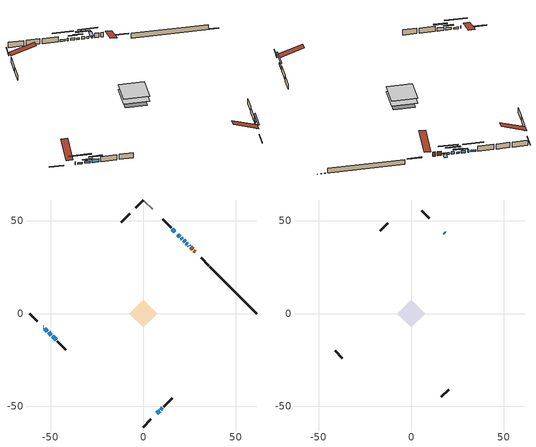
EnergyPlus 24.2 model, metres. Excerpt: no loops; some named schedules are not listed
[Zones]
conditioned space
 floor outside (Floor1 construction): -3.87,0 0,3.87 3.87,0 0,-3.87 z1.1
 floor adiabatic (AdiabaticFloorConstruction): -7.51,0 0,7.51 7.51,0 0,-7.51 z1.1
 floor foundation (Slab1 construction): -6.44,0 0,6.44 6.44,0 0,-6.44 z-1.16
 wall outside (RimJoist1 construction): 0,-61.2 4.16,-57.04 / -61.2,0 -57.04,-4.16 / 0,61.2 -4.16,57.04 / 35.33,25.87 31.17,30.03 z1.1:1.4
 wall outside (AdiabaticWallConstruction 1): 27.93,33.28 27.33,33.87 / 26.67,34.53 25.58,35.62 z1.1:3.13
 wall outside (AdiabaticWallConstruction): -53.8,-7.4 -53.72,-7.48 z1.1:2.32; 24.93,36.28 24.49,36.71 z1.1:1.71; 23.84,37.36 23.26,37.94 / 7.4,-53.8 8.77,-52.44 / 17.03,44.18 15.68,45.52 z1.1:1.96; -53.07,-8.14 -51.74,-9.47 z1.1:1.91; 22.61,38.6 21.74,39.46 / 9.42,-51.78 10.29,-50.92 / -51.08,-10.12 -49.5,-11.7 z1.1:2.17; 21.09,40.12 20.42,40.78 z1.1:1.79; 19.77,41.44 18.62,42.59 z1.1:2.19; -48.84,-12.36 -47.01,-14.19 z1.1:2.68
 wall outside (Wall1 construction): 10.94,-50.26 15.53,-45.68 / -46.35,-14.85 -41.77,-19.43 / -7.4,53.8 -11.99,49.22 / 15.02,46.18 10.44,50.76 z1.1:3.54
 wall foundation (FoundationWall1 construction): 35.99,25.22,-1.16 35.99,25.22,1.1 58.24,2.96,1.1 58.24,2.96,-1.06 61.2,0,-1.06 61.2,0,-1.16
 wall adiabatic (Wall3 construction): 5.12,56.09 0.66,60.55 z1.1:3.54
 window (WindowConstruction 6): -53.8,-7.4 -53.72,-7.48 z1.1:2.32
 window (WindowConstruction 8): 24.93,36.28 24.49,36.71 z1.1:1.71
 window (WindowConstruction 9): 23.84,37.37 23.26,37.94 z1.1:1.96
 window (WindowConstruction 10): 7.4,-53.8 8.77,-52.44 z1.1:1.96
 window (WindowConstruction 11): -53.07,-8.14 -51.74,-9.47 z1.1:1.91
 window (WindowConstruction): 22.6,38.6 21.74,39.46 z1.1:2.17
 window (WindowConstruction 1): 21.09,40.12 20.42,40.78 z1.1:1.79
 window (WindowConstruction 2): 19.76,41.44 18.62,42.59 z1.1:2.19
 window (WindowConstruction 3): 9.42,-51.78 10.29,-50.92 z1.1:2.17
 window (WindowConstruction 4): -51.08,-10.12 -49.5,-11.7 z1.1:2.17
 window (WindowConstruction 5): -48.84,-12.36 -47.01,-14.19 z1.1:2.68
 window (WindowConstruction 7): 17.03,44.18 15.68,45.52 z1.1:1.96
 door (Door): 27.93,33.28 27.33,33.87 z1.1:3.13
 door (Door 1): 26.67,34.53 25.58,35.62 z1.1:3.13
 ceiling adiabatic (AdiabaticFloorConstruction): 0,-7.51 7.51,0 0,7.51 -7.51,0 z1.1
attic - vented
 floor to conditioned space (Floor2 construction Reversed): -7.51,0 0,7.51 7.51,0 0,-7.51 z3.54
 wall outside (AdiabaticWallConstruction): 17.96,43.24 17.68,43.52 z1.1:2.32
 wall outside (Wall2 construction): 16.18,-45.02 20.19,-41.01 / -41.11,-20.09 -37.1,-24.1 / -12.64,48.56 -16.65,44.55 / 9.78,51.42 5.77,55.43 z1.1:3.54
 window (WindowConstruction 12): 17.96,43.24 17.68,43.52 z1.1:2.32
 roof outside (Roof1 construction): 6.75,-54.46,3.54 -0.57,-47.14,6.99 -2.5,-49.07,6.99 4.82,-56.39,3.54; -54.46,-6.75,3.54 -47.14,0.57,6.99 -49.07,2.5,6.99 -56.39,-4.82,3.54; -6.75,54.46,3.54 0.57,47.14,6.99 2.5,49.07,6.99 -4.82,56.39,3.54; 28.58,32.62,3.54 21.27,25.3,6.99 23.19,23.37,6.99 30.51,30.69,3.54
shading: 24.28,36.92 25.14,36.07 27.29,38.22 26.44,39.08 z2.01; 20.67,40.53 26.43,34.78 26.75,35.1 21,40.86 z5.62; 10.92,-50.28 5.24,-55.96 5.57,-56.28 11.25,-50.6 z5.01; -49.15,-12.06 -55.65,-5.55 -55.98,-5.87 -49.47,-12.38 z5.57; 20.02,41.19 24.33,36.87 24.66,37.2 20.34,41.51 z4.61; 19.35,41.86 22.16,39.04 22.49,39.37 19.67,42.18 z3.31; 17.97,43.23 20.41,40.79 20.73,41.12 18.3,43.56 z3.1; 10.72,-50.49 8.99,-52.21 9.32,-52.54 11.04,-50.81 z2.78; -48.85,-12.35 -51.72,-9.48 -52.05,-9.8 -49.18,-12.67 z3.08; -45.93,-15.27 -49.92,-11.29 -50.24,-11.61 -46.26,-15.59 z4.2; 13.31,47.89 19.4,41.81 19.72,42.13 13.64,48.22 z5.31
[Building]
Building 1: Terrain=Suburbs
[Site:Location]
Montreal Intl AP_QC: Latitude {deg}=45.47; Longitude {deg}=-73.74; Time Zone {hr}=-5; Elevation {m}=36; Keep Site Location Information=Yes
[Site:GroundTemperature:Shallow]
2.07863, -0.316383, -0.508184, 0.628371, 5.19101, 9.73239, 13.6695, 16.1636, 16.3755, 14.347, 10.5102, 6.10817
[Site:WaterMainsTemperature]
Calculation Method=Schedule; Temperature Schedule=mains temperature schedule
[Material] Roughness=Rough; Thermal Absorptance=0.9
Name | Thickness {m} | Conductivity {W/m-K} | Density {kg/m3} | Specific Heat {J/kg-K} | Solar Absorptance | Visible Absorptance
asphalt or fiberglass shingles | 0.00635 | 0.162714 | 1121.4 | 1465.45 | 0.4 | 0.4
ceiling stud and cavity | 0.1397 | 0.0862361 | 65.682 | 1177.47 | 0.7 | 0.7
concrete 4.0 in. | 0.1016 | 1.803125 | 2242.8 | 837.4 | 0.7 | 0.7
concrete 8.0 in. | 0.2032 | 1.803125 | 2242.8 | 837.4 | 0.7 | 0.7
door material | 0.04445 | 0.053851 | 512.64 | 1214.23 | 0.7 | 0.7
door material 1 | 0.04445 | 0.188738 | 512.64 | 1214.23 | 0.7 | 0.7
exterior vertical ins | 0.00851588 | 0.029427 | 32.04 | 1214.23 | 0.7 | 0.7
floor covering | 0.0127 | 0.0433444 | 54.468 | 1339.84 | 0.6 | 0.6
floor rigid ins | 0.051816 | 0.029427 | 32.04 | 1214.23 | 0.7 | 0.7
floor rigid ins 1; wall rigid ins | 0.512978 | 0.029427 | 32.04 | 1214.23 | 0.7 | 0.7
floor stud and cavity | 0.1397 | 0.0910672 | 92.3553 | 1139.71 | 0.7 | 0.7
floor stud and cavity 1 | 0.1397 | 1.75129 | 37.0049 | 1207.88 | 0.7 | 0.7
furniture material conditioned space 1 | 0.1524 | 0.115458 | 640.8 | 1214.23 | 0.6 | 0.6
gypsum board | 0.0127 | 0.160291 | 801 | 837.4 | 0.6 | 0.6
gypsum board 1 | 0.0127 | 0.160291 | 801 | 837.4 | 0.7 | 0.7
osb sheathing 0.5 in. | 0.0127 | 0.115458 | 512.64 | 1214.23 | 0.7 | 0.7
osb sheathing 0.5 in. 1 | 0.0127 | 0.115458 | 512.64 | 1214.23 | 0.4 | 0.4
osb sheathing 0.75 in. | 0.01905 | 0.115458 | 512.64 | 1214.23 | 0.7 | 0.7
osb sheathing 2.0 in. | 0.0508 | 0.115458 | 512.64 | 1214.23 | 0.7 | 0.7
rim joist stud and cavity | 0.0508 | 0.353641 | 125.044 | 1163.47 | 0.6 | 0.6
wall stud and cavity | 0.1397 | 0.0824723 | 139.0536 | 1170.24 | 0.7 | 0.7
wall stud and cavity 1 | 0.0889 | 6.9971 | 50.32683 | 1063.81 | 0.6 | 0.6
wall stud and cavity 2 | 0.1397 | 0.0752346 | 139.0536 | 1170.24 | 0.7 | 0.7
wall stud and cavity 3 | 0.0889 | 0.380278 | 52.3479 | 1209.89 | 0.7 | 0.7
wall stud and cavity 4 | 0.0889 | 0.391764 | 83.0341 | 1211.67 | 0.7 | 0.7
wood siding | 0.0254 | 0.102417 | 544.68 | 1172.36 | 0.4 | 0.4
wood siding 1 | 0.00254 | 0.102417 | 544.68 | 1172.36 | 0.4 | 0.4
wood siding 2; wood siding 3; wood siding 4 | 0.0254 | 0.102417 | 544.68 | 1172.36 | 0.7 | 0.7
[WindowMaterial:SimpleGlazingSystem]
Name | U-Factor {W/m2-K} | Solar Heat Gain Coefficient
WindowMaterial | 2.94291 | 0.59
WindowMaterial 1 | 2.98492 | 0.52
WindowMaterial 10 | 2.94631 | 0.59
WindowMaterial 11 | 6.78351 | 0.73
WindowMaterial 2 | 2.92871 | 0.61
WindowMaterial 3 | 2.92076 | 0.62
WindowMaterial 4 | 2.89351 | 0.66
WindowMaterial 5 | 5.60532 | 0.55
WindowMaterial 6 | 2.96789 | 0.57
WindowMaterial 7 | 5.20275 | 0.65
WindowMaterial 8 | 2.97698 | 0.54
WindowMaterial 9 | 2.92474 | 0.66
[Construction]
AdiabaticFloorConstruction: floor stud and cavity 1, floor rigid ins 1, osb sheathing 0.75 in., floor covering
AdiabaticWallConstruction: wood siding 3, wall rigid ins, wall stud and cavity 3, gypsum board
AdiabaticWallConstruction 1: wood siding 4, wall rigid ins, wall stud and cavity 3, gypsum board
Door: door material
Door 1: door material 1
Floor1 construction: floor stud and cavity, floor rigid ins, osb sheathing 0.75 in., floor covering
Floor2 construction Reversed: gypsum board, ceiling stud and cavity
FoundationWall1 construction: concrete 8.0 in., gypsum board 1
furniture construction conditioned space 1: furniture material conditioned space 1
PartitionWallConstruction: gypsum board, wall stud and cavity 4, gypsum board
RimJoist1 construction: wood siding 2, osb sheathing 2.0 in., rim joist stud and cavity
Roof1 construction: asphalt or fiberglass shingles
Slab1 construction: concrete 4.0 in.
Wall1 construction: wood siding, osb sheathing 0.5 in., wall stud and cavity, gypsum board
Wall2 construction: wood siding 1, wall stud and cavity 1
Wall3 construction: osb sheathing 0.5 in. 1, wall stud and cavity 2, gypsum board
WindowConstruction; WindowConstruction 3: WindowMaterial
WindowConstruction 1: WindowMaterial 1
WindowConstruction 10: WindowMaterial 9
WindowConstruction 11: WindowMaterial 10
WindowConstruction 12: WindowMaterial 11
WindowConstruction 2: WindowMaterial 2
WindowConstruction 4: WindowMaterial 3
WindowConstruction 5: WindowMaterial 4
WindowConstruction 6: WindowMaterial 5
WindowConstruction 7: WindowMaterial 6
WindowConstruction 8: WindowMaterial 7
WindowConstruction 9: WindowMaterial 8
[Zone] Multiplier=1; Part of Total Floor Area=Yes
Name | Volume {m3}
attic - vented | 63.2083
conditioned space | 509
[Space]
Name | Zone | Volume {m3}
attic - vented 1 | attic - vented | 63.2083
conditioned space 1 | conditioned space | 509
[ZoneInfiltration:EffectiveLeakageArea]
infil attic - vented 1: Zone or Space=attic - vented 1; Schedule=Always On Discrete; Effective Air Leakage Area {cm2}=4515.2; Stack Coefficient=0.000409537; Wind Coefficient=1.36731e-05
[ZoneMixing]
whole house fan mix: Zone or Space=attic - vented; Schedule=Always On Continuous; Design Flow Rate Calculation Method=Flow/Zone; Design Flow Rate {m3/s}=0; Source Zone or Space=conditioned space
[SurfaceProperty:ExposedFoundationPerimeter]
Slab1: Exposed Perimeter Calculation Method=TotalExposedPerimeter; Total Exposed Perimeter {m}=35.662
[InternalMass] Zone or ZoneList=conditioned space; Space or SpaceList=conditioned space 1
Name | Construction | Surface Area {m2}
furniture mass conditioned space 1 | furniture construction conditioned space 1 | 90.312
partition wall mass | PartitionWallConstruction | 225.78
[Lights]
interior lighting: Zone or ZoneList or Space or SpaceList=conditioned space 1; Schedule=interior lighting schedule; Design Level Calculation Method=LightingLevel; Lighting Level {W}=343.2; Return Air Fraction=0; Fraction Radiant=0.6; Fraction Visible=0.2; Fraction Replaceable=1
[People]
occupants: Zone or ZoneList or Space or SpaceList=conditioned space 1; Number of People Schedule=occupants schedule; Number of People Calculation Method=People; Number of People=3; Fraction Radiant=0.314171; Sensible Heat Fraction=0.56303; Activity Level Schedule=occupants activity schedule; Carbon Dioxide Generation Rate {m3/s-W}=0; Enable ASHRAE 55 Comfort Warnings=No; Mean Radiant Temperature Calculation Type=EnclosureAveraged
[ElectricEquipment] Zone or ZoneList or Space or SpaceList=conditioned space 1; Design Level Calculation Method=EquipmentLevel
Name | Schedule | Design Level {W} | Fraction Latent | Fraction Radiant | Fraction Lost
clothes dryer | clothes dryer schedule | 140.772 | 0.015 | 0.081 | 0.85
clothes washer | clothes washer schedule | 32.1985 | 0.03 | 0.162 | 0.7
cooking range | cooking range schedule | 208.969 | 0.08 | 0.432 | 0.2
dishwasher | dishwasher schedule | 66.8632 | 0.3 | 0.18 | 0.4
fridge | fridge schedule | 72.9452 | 0 | 0.6 | 0
mech vent house fan | mech vent house fan schedule | 0.95 | 0 | 0 | 1
mech vent house fan cfis | mech vent house fan cfis schedule | 0 | 0 | 0 | 0
mech vent range fan 0 | mech vent range fan 0 schedule | 57 | 0 | 0 | 1
misc plug loads | misc plug loads schedule | 494.7 | 0.045 | 0.513 | 0.1
whole house fan | Always On Discrete | 0 | 0 | 0 | 1
[OtherEquipment] Zone or ZoneList or Space or SpaceList=conditioned space 1; Design Level Calculation Method=EquipmentLevel
Name | Fuel Type | Schedule | Design Level {W} | Fraction Latent | Fraction Radiant | Fraction Lost
clothes dryer 1 | Electricity | clothes dryer schedule | 0 | 0.015 | 0.081 | 0.85
cooking range 1 | Electricity | cooking range schedule | 0 | 0.08 | 0.432 | 0.2
general water use latent | None | general water use schedule | 59.3978 | 1 | 0 | 0
general water use sensible | None | general water use schedule | -58.539 | 0 | 0.6 | 0
mech vent house fan latent load | None | Always On Discrete | 0 | 1 | 0 | 0
mech vent house fan sensible load | None | Always On Discrete | 0 | 0 | 0 | 0
water heater energy adjustment1 | Electricity | Always On Discrete | 0.01 | 0 | 0 | 1
[ZoneInfiltration:DesignFlowRate] Zone or ZoneList or Space or SpaceList=conditioned space 1; Schedule=Always On Discrete; Design Flow Rate Calculation Method=Flow/Zone; Design Flow Rate {m3/s}=0
infil flow; natural vent flow; whole house fan flow
[Foundation:Kiva]
Foundation Kiva 1: Initial Indoor Air Temperature {C}=18; Wall Height Above Grade {m}=1.09999; Wall Depth Below Slab {m}=0.2032; Custom Block Material Name 1=exterior vertical ins; Custom Block Depth 1 {m}=2.26; Custom Block X Position 1 {m}=0.2159; Custom Block Z Position 1 {m}=0
[Foundation:Kiva:Settings]
Soil Conductivity {W/m-K}=0.849921; Soil Density {kg/m3}=1842.3; Soil Specific Heat {J/kg-K}=418.7; Ground Solar Absorptivity=0.9; Ground Thermal Absorptivity=0.9; Ground Surface Roughness {m}=0.03; Far-Field Width {m}=40; Deep-Ground Boundary Condition=ZeroFlux; Deep-Ground Depth {m}=40; Minimum Cell Dimension {m}=0.2; Maximum Cell Growth Coefficient=3; Simulation Timestep=Timestep
[Exterior:Lights]
exterior lighting: Schedule=exterior lighting schedule; Design Level {W}=75.6
[Schedule:Constant]
Name | Hourly Value
Always On Continuous; mech vent house fan schedule; mech vent house fan cfis schedule; Always On Discrete | 1
occupants activity schedule | 117.228
fridge schedule | 0
[Schedule:Week:Daily]
interior lighting schedule Week Rule - Jan1-Jan27: interior lighting schedule day, interior lighting schedule day, interior lighting schedule day, interior lighting schedule day, interior lighting schedule day, interior lighting schedule day, interior lighting schedule day, interior lighting schedule default day, interior lighting schedule default day, interior lighting schedule default day, interior lighting schedule default day, interior lighting schedule default day
interior lighting schedule Week Rule - Jan28-Feb3: interior lighting schedule day, interior lighting schedule day, interior lighting schedule day, interior lighting schedule day, interior lighting schedule day 1, interior lighting schedule day 1, interior lighting schedule day 1, interior lighting schedule default day, interior lighting schedule default day, interior lighting schedule default day, interior lighting schedule default day, interior lighting schedule default day
interior lighting schedule Week Rule - Feb4-Feb24: interior lighting schedule day 1, interior lighting schedule day 1, interior lighting schedule day 1, interior lighting schedule day 1, interior lighting schedule day 1, interior lighting schedule day 1, interior lighting schedule day 1, interior lighting schedule default day, interior lighting schedule default day, interior lighting schedule default day, interior lighting schedule default day, interior lighting schedule default day
interior lighting schedule Week Rule - Feb25-Mar3: interior lighting schedule day 1, interior lighting schedule day 1, interior lighting schedule day 1, interior lighting schedule day 1, interior lighting schedule day 2, interior lighting schedule day 2, interior lighting schedule day 2, interior lighting schedule default day, interior lighting schedule default day, interior lighting schedule default day, interior lighting schedule default day, interior lighting schedule default day
interior lighting schedule Week Rule - Mar4-Mar31: interior lighting schedule day 2, interior lighting schedule day 2, interior lighting schedule day 2, interior lighting schedule day 2, interior lighting schedule day 2, interior lighting schedule day 2, interior lighting schedule day 2, interior lighting schedule default day, interior lighting schedule default day, interior lighting schedule default day, interior lighting schedule default day, interior lighting schedule default day
interior lighting schedule Week Rule - Apr1-Apr28: interior lighting schedule day 3, interior lighting schedule day 3, interior lighting schedule day 3, interior lighting schedule day 3, interior lighting schedule day 3, interior lighting schedule day 3, interior lighting schedule day 3, interior lighting schedule default day, interior lighting schedule default day, interior lighting schedule default day, interior lighting schedule default day, interior lighting schedule default day
interior lighting schedule Week Rule - Apr29-May5: interior lighting schedule day 3, interior lighting schedule day 3, interior lighting schedule day 4, interior lighting schedule day 4, interior lighting schedule day 4, interior lighting schedule day 4, interior lighting schedule day 4, interior lighting schedule default day, interior lighting schedule default day, interior lighting schedule default day, interior lighting schedule default day, interior lighting schedule default day
interior lighting schedule Week Rule - May6-May26: interior lighting schedule day 4, interior lighting schedule day 4, interior lighting schedule day 4, interior lighting schedule day 4, interior lighting schedule day 4, interior lighting schedule day 4, interior lighting schedule day 4, interior lighting schedule default day, interior lighting schedule default day, interior lighting schedule default day, interior lighting schedule default day, interior lighting schedule default day
interior lighting schedule Week Rule - May27-Jun2: interior lighting schedule day 4, interior lighting schedule day 4, interior lighting schedule day 4, interior lighting schedule day 4, interior lighting schedule day 4, interior lighting schedule day 5, interior lighting schedule day 5, interior lighting schedule default day, interior lighting schedule default day, interior lighting schedule default day, interior lighting schedule default day, interior lighting schedule default day
interior lighting schedule Week Rule - Jun3-Jun30: interior lighting schedule day 5, interior lighting schedule day 5, interior lighting schedule day 5, interior lighting schedule day 5, interior lighting schedule day 5, interior lighting schedule day 5, interior lighting schedule day 5, interior lighting schedule default day, interior lighting schedule default day, interior lighting schedule default day, interior lighting schedule default day, interior lighting schedule default day
interior lighting schedule Week Rule - Jul1-Jul28: interior lighting schedule day 6, interior lighting schedule day 6, interior lighting schedule day 6, interior lighting schedule day 6, interior lighting schedule day 6, interior lighting schedule day 6, interior lighting schedule day 6, interior lighting schedule default day, interior lighting schedule default day, interior lighting schedule default day, interior lighting schedule default day, interior lighting schedule default day
interior lighting schedule Week Rule - Jul29-Aug4: interior lighting schedule day 6, interior lighting schedule day 6, interior lighting schedule day 6, interior lighting schedule day 7, interior lighting schedule day 7, interior lighting schedule day 7, interior lighting schedule day 7, interior lighting schedule default day, interior lighting schedule default day, interior lighting schedule default day, interior lighting schedule default day, interior lighting schedule default day
interior lighting schedule Week Rule - Aug5-Aug25: interior lighting schedule day 7, interior lighting schedule day 7, interior lighting schedule day 7, interior lighting schedule day 7, interior lighting schedule day 7, interior lighting schedule day 7, interior lighting schedule day 7, interior lighting schedule default day, interior lighting schedule default day, interior lighting schedule default day, interior lighting schedule default day, interior lighting schedule default day
interior lighting schedule Week Rule - Aug26-Sep1: interior lighting schedule day 7, interior lighting schedule day 7, interior lighting schedule day 7, interior lighting schedule day 7, interior lighting schedule day 7, interior lighting schedule day 7, interior lighting schedule day 8, interior lighting schedule default day, interior lighting schedule default day, interior lighting schedule default day, interior lighting schedule default day, interior lighting schedule default day
interior lighting schedule Week Rule - Sep2-Sep29: interior lighting schedule day 8, interior lighting schedule day 8, interior lighting schedule day 8, interior lighting schedule day 8, interior lighting schedule day 8, interior lighting schedule day 8, interior lighting schedule day 8, interior lighting schedule default day, interior lighting schedule default day, interior lighting schedule default day, interior lighting schedule default day, interior lighting schedule default day
interior lighting schedule Week Rule - Sep30-Oct6: interior lighting schedule day 8, interior lighting schedule day 9, interior lighting schedule day 9, interior lighting schedule day 9, interior lighting schedule day 9, interior lighting schedule day 9, interior lighting schedule day 9, interior lighting schedule default day, interior lighting schedule default day, interior lighting schedule default day, interior lighting schedule default day, interior lighting schedule default day
interior lighting schedule Week Rule - Oct7-Oct27: interior lighting schedule day 9, interior lighting schedule day 9, interior lighting schedule day 9, interior lighting schedule day 9, interior lighting schedule day 9, interior lighting schedule day 9, interior lighting schedule day 9, interior lighting schedule default day, interior lighting schedule default day, interior lighting schedule default day, interior lighting schedule default day, interior lighting schedule default day
interior lighting schedule Week Rule - Oct28-Nov3: interior lighting schedule day 9, interior lighting schedule day 9, interior lighting schedule day 9, interior lighting schedule day 9, interior lighting schedule day 10, interior lighting schedule day 10, interior lighting schedule day 10, interior lighting schedule default day, interior lighting schedule default day, interior lighting schedule default day, interior lighting schedule default day, interior lighting schedule default day
interior lighting schedule Week Rule - Nov4-Nov24: interior lighting schedule day 10, interior lighting schedule day 10, interior lighting schedule day 10, interior lighting schedule day 10, interior lighting schedule day 10, interior lighting schedule day 10, interior lighting schedule day 10, interior lighting schedule default day, interior lighting schedule default day, interior lighting schedule default day, interior lighting schedule default day, interior lighting schedule default day
interior lighting schedule Week Rule - Nov25-Dec1: interior lighting schedule day 10, interior lighting schedule day 10, interior lighting schedule day 10, interior lighting schedule day 10, interior lighting schedule day 10, interior lighting schedule day 10, interior lighting schedule day 11, interior lighting schedule default day, interior lighting schedule default day, interior lighting schedule default day, interior lighting schedule default day, interior lighting schedule default day
interior lighting schedule Week Rule - Dec2-Dec31: interior lighting schedule day 11, interior lighting schedule day 11, interior lighting schedule day 11, interior lighting schedule day 11, interior lighting schedule day 11, interior lighting schedule day 11, interior lighting schedule day 11, interior lighting schedule default day, interior lighting schedule default day, interior lighting schedule default day, interior lighting schedule default day, interior lighting schedule default day
occupants schedule Week Rule - Jan1-Dec31: occupants schedule day, occupants schedule day, occupants schedule day, occupants schedule day, occupants schedule day, occupants schedule day, occupants schedule day, occupants schedule default day, occupants schedule default day, occupants schedule default day, occupants schedule default day, occupants schedule default day
clothes dryer schedule Week Rule - Jan1-Dec31: clothes dryer schedule day, clothes dryer schedule day, clothes dryer schedule day, clothes dryer schedule day, clothes dryer schedule day, clothes dryer schedule day, clothes dryer schedule day, clothes dryer schedule default day, clothes dryer schedule default day, clothes dryer schedule default day, clothes dryer schedule default day, clothes dryer schedule default day
clothes washer schedule Week Rule - Jan1-Dec31: clothes washer schedule day, clothes washer schedule day, clothes washer schedule day, clothes washer schedule day, clothes washer schedule day, clothes washer schedule day, clothes washer schedule day, clothes washer schedule default day, clothes washer schedule default day, clothes washer schedule default day, clothes washer schedule default day, clothes washer schedule default day
cooking range schedule Week Rule - Jan1-Dec31: cooking range schedule day, cooking range schedule day, cooking range schedule day, cooking range schedule day, cooking range schedule day, cooking range schedule day, cooking range schedule day, cooking range schedule default day, cooking range schedule default day, cooking range schedule default day, cooking range schedule default day, cooking range schedule default day
dishwasher schedule Week Rule - Jan1-Dec31: dishwasher schedule day, dishwasher schedule day, dishwasher schedule day, dishwasher schedule day, dishwasher schedule day, dishwasher schedule day, dishwasher schedule day, dishwasher schedule default day, dishwasher schedule default day, dishwasher schedule default day, dishwasher schedule default day, dishwasher schedule default day
mech vent range fan 0 schedule Week Rule - Jan1-Dec31: mech vent range fan 0 schedule day, mech vent range fan 0 schedule day, mech vent range fan 0 schedule day, mech vent range fan 0 schedule day, mech vent range fan 0 schedule day, mech vent range fan 0 schedule day, mech vent range fan 0 schedule day, mech vent range fan 0 schedule default day, mech vent range fan 0 schedule default day, mech vent range fan 0 schedule default day, mech vent range fan 0 schedule default day, mech vent range fan 0 schedule default day
misc plug loads schedule Week Rule - Jan1-Dec31: misc plug loads schedule day, misc plug loads schedule day, misc plug loads schedule day, misc plug loads schedule day, misc plug loads schedule day, misc plug loads schedule day, misc plug loads schedule day, misc plug loads schedule default day, misc plug loads schedule default day, misc plug loads schedule default day, misc plug loads schedule default day, misc plug loads schedule default day
general water use schedule Week Rule - Jan1-Dec31: general water use schedule day, general water use schedule day, general water use schedule day, general water use schedule day, general water use schedule day, general water use schedule day, general water use schedule day, general water use schedule default day, general water use schedule default day, general water use schedule default day, general water use schedule default day, general water use schedule default day
exterior lighting schedule Week Rule - Jan1-Jan27: exterior lighting schedule day, exterior lighting schedule day, exterior lighting schedule day, exterior lighting schedule day, exterior lighting schedule day, exterior lighting schedule day, exterior lighting schedule day, exterior lighting schedule default day, exterior lighting schedule default day, exterior lighting schedule default day, exterior lighting schedule default day, exterior lighting schedule default day
exterior lighting schedule Week Rule - Jan28-Feb3: exterior lighting schedule day, exterior lighting schedule day, exterior lighting schedule day, exterior lighting schedule day, exterior lighting schedule day 1, exterior lighting schedule day 1, exterior lighting schedule day 1, exterior lighting schedule default day, exterior lighting schedule default day, exterior lighting schedule default day, exterior lighting schedule default day, exterior lighting schedule default day
exterior lighting schedule Week Rule - Feb4-Feb24: exterior lighting schedule day 1, exterior lighting schedule day 1, exterior lighting schedule day 1, exterior lighting schedule day 1, exterior lighting schedule day 1, exterior lighting schedule day 1, exterior lighting schedule day 1, exterior lighting schedule default day, exterior lighting schedule default day, exterior lighting schedule default day, exterior lighting schedule default day, exterior lighting schedule default day
exterior lighting schedule Week Rule - Feb25-Mar3: exterior lighting schedule day 1, exterior lighting schedule day 1, exterior lighting schedule day 1, exterior lighting schedule day 1, exterior lighting schedule day 2, exterior lighting schedule day 2, exterior lighting schedule day 2, exterior lighting schedule default day, exterior lighting schedule default day, exterior lighting schedule default day, exterior lighting schedule default day, exterior lighting schedule default day
exterior lighting schedule Week Rule - Mar4-Mar31: exterior lighting schedule day 2, exterior lighting schedule day 2, exterior lighting schedule day 2, exterior lighting schedule day 2, exterior lighting schedule day 2, exterior lighting schedule day 2, exterior lighting schedule day 2, exterior lighting schedule default day, exterior lighting schedule default day, exterior lighting schedule default day, exterior lighting schedule default day, exterior lighting schedule default day
exterior lighting schedule Week Rule - Apr1-Apr28: exterior lighting schedule day 3, exterior lighting schedule day 3, exterior lighting schedule day 3, exterior lighting schedule day 3, exterior lighting schedule day 3, exterior lighting schedule day 3, exterior lighting schedule day 3, exterior lighting schedule default day, exterior lighting schedule default day, exterior lighting schedule default day, exterior lighting schedule default day, exterior lighting schedule default day
exterior lighting schedule Week Rule - Apr29-May5: exterior lighting schedule day 3, exterior lighting schedule day 3, exterior lighting schedule day 4, exterior lighting schedule day 4, exterior lighting schedule day 4, exterior lighting schedule day 4, exterior lighting schedule day 4, exterior lighting schedule default day, exterior lighting schedule default day, exterior lighting schedule default day, exterior lighting schedule default day, exterior lighting schedule default day
exterior lighting schedule Week Rule - May6-May26: exterior lighting schedule day 4, exterior lighting schedule day 4, exterior lighting schedule day 4, exterior lighting schedule day 4, exterior lighting schedule day 4, exterior lighting schedule day 4, exterior lighting schedule day 4, exterior lighting schedule default day, exterior lighting schedule default day, exterior lighting schedule default day, exterior lighting schedule default day, exterior lighting schedule default day
exterior lighting schedule Week Rule - May27-Jun2: exterior lighting schedule day 4, exterior lighting schedule day 4, exterior lighting schedule day 4, exterior lighting schedule day 4, exterior lighting schedule day 4, exterior lighting schedule day 5, exterior lighting schedule day 5, exterior lighting schedule default day, exterior lighting schedule default day, exterior lighting schedule default day, exterior lighting schedule default day, exterior lighting schedule default day
exterior lighting schedule Week Rule - Jun3-Jun30: exterior lighting schedule day 5, exterior lighting schedule day 5, exterior lighting schedule day 5, exterior lighting schedule day 5, exterior lighting schedule day 5, exterior lighting schedule day 5, exterior lighting schedule day 5, exterior lighting schedule default day, exterior lighting schedule default day, exterior lighting schedule default day, exterior lighting schedule default day, exterior lighting schedule default day
exterior lighting schedule Week Rule - Jul1-Jul28: exterior lighting schedule day 6, exterior lighting schedule day 6, exterior lighting schedule day 6, exterior lighting schedule day 6, exterior lighting schedule day 6, exterior lighting schedule day 6, exterior lighting schedule day 6, exterior lighting schedule default day, exterior lighting schedule default day, exterior lighting schedule default day, exterior lighting schedule default day, exterior lighting schedule default day
exterior lighting schedule Week Rule - Jul29-Aug4: exterior lighting schedule day 6, exterior lighting schedule day 6, exterior lighting schedule day 6, exterior lighting schedule day 7, exterior lighting schedule day 7, exterior lighting schedule day 7, exterior lighting schedule day 7, exterior lighting schedule default day, exterior lighting schedule default day, exterior lighting schedule default day, exterior lighting schedule default day, exterior lighting schedule default day
exterior lighting schedule Week Rule - Aug5-Aug25: exterior lighting schedule day 7, exterior lighting schedule day 7, exterior lighting schedule day 7, exterior lighting schedule day 7, exterior lighting schedule day 7, exterior lighting schedule day 7, exterior lighting schedule day 7, exterior lighting schedule default day, exterior lighting schedule default day, exterior lighting schedule default day, exterior lighting schedule default day, exterior lighting schedule default day
exterior lighting schedule Week Rule - Aug26-Sep1: exterior lighting schedule day 7, exterior lighting schedule day 7, exterior lighting schedule day 7, exterior lighting schedule day 7, exterior lighting schedule day 7, exterior lighting schedule day 7, exterior lighting schedule day 8, exterior lighting schedule default day, exterior lighting schedule default day, exterior lighting schedule default day, exterior lighting schedule default day, exterior lighting schedule default day
exterior lighting schedule Week Rule - Sep2-Sep29: exterior lighting schedule day 8, exterior lighting schedule day 8, exterior lighting schedule day 8, exterior lighting schedule day 8, exterior lighting schedule day 8, exterior lighting schedule day 8, exterior lighting schedule day 8, exterior lighting schedule default day, exterior lighting schedule default day, exterior lighting schedule default day, exterior lighting schedule default day, exterior lighting schedule default day
exterior lighting schedule Week Rule - Sep30-Oct6: exterior lighting schedule day 8, exterior lighting schedule day 9, exterior lighting schedule day 9, exterior lighting schedule day 9, exterior lighting schedule day 9, exterior lighting schedule day 9, exterior lighting schedule day 9, exterior lighting schedule default day, exterior lighting schedule default day, exterior lighting schedule default day, exterior lighting schedule default day, exterior lighting schedule default day
exterior lighting schedule Week Rule - Oct7-Oct27: exterior lighting schedule day 9, exterior lighting schedule day 9, exterior lighting schedule day 9, exterior lighting schedule day 9, exterior lighting schedule day 9, exterior lighting schedule day 9, exterior lighting schedule day 9, exterior lighting schedule default day, exterior lighting schedule default day, exterior lighting schedule default day, exterior lighting schedule default day, exterior lighting schedule default day
exterior lighting schedule Week Rule - Oct28-Nov3: exterior lighting schedule day 9, exterior lighting schedule day 9, exterior lighting schedule day 9, exterior lighting schedule day 9, exterior lighting schedule day 10, exterior lighting schedule day 10, exterior lighting schedule day 10, exterior lighting schedule default day, exterior lighting schedule default day, exterior lighting schedule default day, exterior lighting schedule default day, exterior lighting schedule default day
exterior lighting schedule Week Rule - Nov4-Nov24: exterior lighting schedule day 10, exterior lighting schedule day 10, exterior lighting schedule day 10, exterior lighting schedule day 10, exterior lighting schedule day 10, exterior lighting schedule day 10, exterior lighting schedule day 10, exterior lighting schedule default day, exterior lighting schedule default day, exterior lighting schedule default day, exterior lighting schedule default day, exterior lighting schedule default day
exterior lighting schedule Week Rule - Nov25-Dec1: exterior lighting schedule day 10, exterior lighting schedule day 10, exterior lighting schedule day 10, exterior lighting schedule day 10, exterior lighting schedule day 10, exterior lighting schedule day 10, exterior lighting schedule day 11, exterior lighting schedule default day, exterior lighting schedule default day, exterior lighting schedule default day, exterior lighting schedule default day, exterior lighting schedule default day
[Schedule:Year]
interior lighting schedule: interior lighting schedule Week Rule - Jan1-Jan27, 1, 1, 1, 27, interior lighting schedule Week Rule - Jan28-Feb3, 1, 28, 2, 3, interior lighting schedule Week Rule - Feb4-Feb24, 2, 4, 2, 24, interior lighting schedule Week Rule - Feb25-Mar3, 2, 25, 3, 3, interior lighting schedule Week Rule - Mar4-Mar31, 3, 4, 3, 31, interior lighting schedule Week Rule - Apr1-Apr28, 4, 1, 4, 28, interior lighting schedule Week Rule - Apr29-May5, 4, 29, 5, 5, interior lighting schedule Week Rule - May6-May26, 5, 6, 5, 26, interior lighting schedule Week Rule - May27-Jun2, 5, 27, 6, 2, interior lighting schedule Week Rule - Jun3-Jun30, 6, 3, 6, 30, interior lighting schedule Week Rule - Jul1-Jul28, 7, 1, 7, 28, interior lighting schedule Week Rule - Jul29-Aug4, 7, 29, 8, 4, interior lighting schedule Week Rule - Aug5-Aug25, 8, 5, 8, 25, interior lighting schedule Week Rule - Aug26-Sep1, 8, 26, 9, 1, interior lighting schedule Week Rule - Sep2-Sep29, 9, 2, 9, 29, interior lighting schedule Week Rule - Sep30-Oct6, 9, 30, 10, 6, interior lighting schedule Week Rule - Oct7-Oct27, 10, 7, 10, 27, interior lighting schedule Week Rule - Oct28-Nov3, 10, 28, 11, 3, interior lighting schedule Week Rule - Nov4-Nov24, 11, 4, 11, 24, interior lighting schedule Week Rule - Nov25-Dec1, 11, 25, 12, 1, interior lighting schedule Week Rule - Dec2-Dec31, 12, 2, 12, 31
occupants schedule: occupants schedule Week Rule - Jan1-Dec31, 1, 1, 12, 31
clothes dryer schedule: clothes dryer schedule Week Rule - Jan1-Dec31, 1, 1, 12, 31
clothes washer schedule: clothes washer schedule Week Rule - Jan1-Dec31, 1, 1, 12, 31
cooking range schedule: cooking range schedule Week Rule - Jan1-Dec31, 1, 1, 12, 31
dishwasher schedule: dishwasher schedule Week Rule - Jan1-Dec31, 1, 1, 12, 31
mech vent range fan 0 schedule: mech vent range fan 0 schedule Week Rule - Jan1-Dec31, 1, 1, 12, 31
misc plug loads schedule: misc plug loads schedule Week Rule - Jan1-Dec31, 1, 1, 12, 31
general water use schedule: general water use schedule Week Rule - Jan1-Dec31, 1, 1, 12, 31
exterior lighting schedule: exterior lighting schedule Week Rule - Jan1-Jan27, 1, 1, 1, 27, exterior lighting schedule Week Rule - Jan28-Feb3, 1, 28, 2, 3, exterior lighting schedule Week Rule - Feb4-Feb24, 2, 4, 2, 24, exterior lighting schedule Week Rule - Feb25-Mar3, 2, 25, 3, 3, exterior lighting schedule Week Rule - Mar4-Mar31, 3, 4, 3, 31, exterior lighting schedule Week Rule - Apr1-Apr28, 4, 1, 4, 28, exterior lighting schedule Week Rule - Apr29-May5, 4, 29, 5, 5, exterior lighting schedule Week Rule - May6-May26, 5, 6, 5, 26, exterior lighting schedule Week Rule - May27-Jun2, 5, 27, 6, 2, exterior lighting schedule Week Rule - Jun3-Jun30, 6, 3, 6, 30, exterior lighting schedule Week Rule - Jul1-Jul28, 7, 1, 7, 28, exterior lighting schedule Week Rule - Jul29-Aug4, 7, 29, 8, 4, exterior lighting schedule Week Rule - Aug5-Aug25, 8, 5, 8, 25, exterior lighting schedule Week Rule - Aug26-Sep1, 8, 26, 9, 1, exterior lighting schedule Week Rule - Sep2-Sep29, 9, 2, 9, 29, exterior lighting schedule Week Rule - Sep30-Oct6, 9, 30, 10, 6, exterior lighting schedule Week Rule - Oct7-Oct27, 10, 7, 10, 27, exterior lighting schedule Week Rule - Oct28-Nov3, 10, 28, 11, 3, exterior lighting schedule Week Rule - Nov4-Nov24, 11, 4, 11, 24, exterior lighting schedule Week Rule - Nov25-Dec1, 11, 25, 12, 1, exterior lighting schedule Week Rule - Dec2-Dec31, 12, 2, 12, 31
[Schedule:Compact]
mains temperature schedule: Through: 01/01, For: AllDays, Until: 24:00, 6.56833, Through: 01/02, For: AllDays, Until: 24:00, 6.48722, Through: 01/03, For: AllDays, Until: 24:00, 6.40722, Through: 01/04, For: AllDays, Until: 24:00, 6.32889, Through: 01/05, For: AllDays, Until: 24:00, 6.25167, Through: 01/06, For: AllDays, Until: 24:00, 6.17611, Through: 01/07, For: AllDays, Until: 24:00, 6.10222, Through: 01/08, For: AllDays, Until: 24:00, 6.02944, Through: 01/09, For: AllDays, Until: 24:00, 5.95833, Through: 01/10, For: AllDays, Until: 24:00, 5.88889, Through: 01/11, For: AllDays, Until: 24:00, 5.82056, Through: 01/12, For: AllDays, Until: 24:00, 5.75444, Through: 01/13, For: AllDays, Until: 24:00, 5.68944, Through: 01/14, For: AllDays, Until: 24:00, 5.62611, Through: 01/15, For: AllDays, Until: 24:00, 5.56444, Through: 01/16, For: AllDays, Until: 24:00, 5.50444, Through: 01/17, For: AllDays, Until: 24:00, 5.44611, Through: 01/18, For: AllDays, Until: 24:00, 5.38944, Through: 01/19, For: AllDays, Until: 24:00, 5.33389, Through: 01/20, For: AllDays, Until: 24:00, 5.28111, Through: 01/21, For: AllDays, Until: 24:00, 5.22944, Through: 01/22, For: AllDays, Until: 24:00, 5.17944, Through: 01/23, For: AllDays, Until: 24:00, 5.13111, Through: 01/24, For: AllDays, Until: 24:00, 5.085, Through: 01/25, For: AllDays, Until: 24:00, 5.04056, Through: 01/26, For: AllDays, Until: 24:00, 4.99778, Through: 01/27, For: AllDays, Until: 24:00, 4.95667, Through: 01/28, For: AllDays, Until: 24:00, 4.91778, Through: 01/29, For: AllDays, Until: 24:00, 4.88056, Through: 01/30, For: AllDays, Until: 24:00, 4.845, Through: 01/31, For: AllDays, Until: 24:00, 4.81167, Through: 02/01, For: AllDays, Until: 24:00, 4.77944, Through: 02/02, For: AllDays, Until: 24:00, 4.75, Through: 02/03, For: AllDays, Until: 24:00, 4.72167, Through: 02/04, For: AllDays, Until: 24:00, 4.69611, Through: 02/05, For: AllDays, Until: 24:00, 4.67167, Through: 02/06, For: AllDays, Until: 24:00, 4.64944, Through: 02/07, For: AllDays, Until: 24:00, 4.62889, Through: 02/08, For: AllDays, Until: 24:00, 4.61056, Through: 02/09, For: AllDays, Until: 24:00, 4.59389, Through: 02/10, For: AllDays, Until: 24:00, 4.57944, Through: 02/11, For: AllDays, Until: 24:00, 4.56667, Through: 02/12, For: AllDays, Until: 24:00, 4.55611, Through: 02/13, For: AllDays, Until: 24:00, 4.54722, Through: 02/14, For: AllDays, Until: 24:00, 4.54056, Through: 02/15, For: AllDays, Until: 24:00, 4.53556, Through: 02/16, For: AllDays, Until: 24:00, 4.53278, Through: 02/17, For: AllDays, Until: 24:00, 4.53167, Through: 02/18, For: AllDays, Until: 24:00, 4.53278, Through: 02/19, For: AllDays, Until: 24:00, 4.53556, Through: 02/20, For: AllDays, Until: 24:00, 4.54056, Through: 02/21, For: AllDays, Until: 24:00, 4.54722, Through: 02/22, For: AllDays, Until: 24:00, 4.55611, Through: 02/23, For: AllDays, Until: 24:00, 4.56667, Through: 02/24, For: AllDays, Until: 24:00, 4.57944, Through: 02/25, For: AllDays, Until: 24:00, 4.59389, Through: 02/26, For: AllDays, Until: 24:00, 4.61056, Through: 02/27, For: AllDays, Until: 24:00, 4.62889, Through: 02/28, For: AllDays, Until: 24:00, 4.64889, Through: 03/01, For: AllDays, Until: 24:00, 4.67111, Through: 03/02, For: AllDays, Until: 24:00, 4.69556, Through: 03/03, For: AllDays, Until: 24:00, 4.72167, Through: 03/04, For: AllDays, Until: 24:00, 4.74944, Through: 03/05, For: AllDays, Until: 24:00, 4.77944, Through: 03/06, For: AllDays, Until: 24:00, 4.81111, Through: 03/07, For: AllDays, Until: 24:00, 4.84444, Through: 03/08, For: AllDays, Until: 24:00, 4.88, Through: 03/09, For: AllDays, Until: 24:00, 4.91722, Through: 03/10, For: AllDays, Until: 24:00, 4.95611, Through: 03/11, For: AllDays, Until: 24:00, 4.99722, Through: 03/12, For: AllDays, Until: 24:00, 5.04, Through: 03/13, For: AllDays, Until: 24:00, 5.08444, Through: 03/14, For: AllDays, Until: 24:00, 5.13056, Through: 03/15, For: AllDays, Until: 24:00, 5.17889, Through: 03/16, For: AllDays, Until: 24:00, 5.22833, Through: 03/17, For: AllDays, Until: 24:00, 5.28, Through: 03/18, For: AllDays, Until: 24:00, 5.33333, Through: 03/19, For: AllDays, Until: 24:00, 5.38833, Through: 03/20, For: AllDays, Until: 24:00, 5.445, Through: 03/21, For: AllDays, Until: 24:00, 5.50333, Through: 03/22, For: AllDays, Until: 24:00, 5.56333, Through: 03/23, For: AllDays, Until: 24:00, 5.625, Through: 03/24, For: AllDays, Until: 24:00, 5.68833, Through: 03/25, For: AllDays, Until: 24:00, 5.75333, Through: 03/26, For: AllDays, Until: 24:00, 5.81944, Through: 03/27, For: AllDays, Until: 24:00, 5.88778, Through: 03/28, For: AllDays, Until: 24:00, 5.95722, Through: 03/29, For: AllDays, Until: 24:00, 6.02833, Through: 03/30, For: AllDays, Until: 24:00, 6.10111, Through: 03/31, For: AllDays, Until: 24:00, 6.175, Through: 04/01, For: AllDays, Until: 24:00, 6.25056, Through: 04/02, For: AllDays, Until: 24:00, 6.32778, Through: 04/03, For: AllDays, Until: 24:00, 6.40611, Through: 04/04, For: AllDays, Until: 24:00, 6.48556, Through: 04/05, For: AllDays, Until: 24:00, 6.56722, Through: 04/06, For: AllDays, Until: 24:00, 6.64944, Through: 04/07, For: AllDays, Until: 24:00, 6.73333, Through: 04/08, For: AllDays, Until: 24:00, 6.81833, Through: 04/09, For: AllDays, Until: 24:00, 6.905, Through: 04/10, For: AllDays, Until: 24:00, 6.99278, Through: 04/11, For: AllDays, Until: 24:00, 7.08111, Through: 04/12, For: AllDays, Until: 24:00, 7.17167, Through: 04/13, For: AllDays, Until: 24:00, 7.26278, Through: 04/14, For: AllDays, Until: 24:00, 7.355, Through: 04/15, For: AllDays, Until: 24:00, 7.44833, Through: 04/16, For: AllDays, Until: 24:00, 7.54278, Through: 04/17, For: AllDays, Until: 24:00, 7.63889, Through: 04/18, For: AllDays, Until: 24:00, 7.735, Through: 04/19, For: AllDays, Until: 24:00, 7.83278, Through: 04/20, For: AllDays, Until: 24:00, 7.93167, Through: 04/21, For: AllDays, Until: 24:00, 8.03111, Through: 04/22, For: AllDays, Until: 24:00, 8.13167, Through: 04/23, For: AllDays, Until: 24:00, 8.23278, Through: 04/24, For: AllDays, Until: 24:00, 8.335, Through: 04/25, For: AllDays, Until: 24:00, 8.43778, Through: 04/26, For: AllDays, Until: 24:00, 8.54167, Through: 04/27, For: AllDays, Until: 24:00, 8.64611, Through: 04/28, For: AllDays, Until: 24:00, 8.75167, Through: 04/29, For: AllDays, Until: 24:00, 8.85778, Through: 04/30, For: AllDays, Until: 24:00, 8.96444, Through: 05/01, For: AllDays, Until: 24:00, 9.07167, Through: 05/02, For: AllDays, Until: 24:00, 9.17944, Through: 05/03, For: AllDays, Until: 24:00, 9.28778, Through: 05/04, For: AllDays, Until: 24:00, 9.39667, Through: 05/05, For: AllDays, Until: 24:00, 9.50667, Through: 05/06, For: AllDays, Until: 24:00, 9.61667, Through: 05/07, For: AllDays, Until: 24:00, 9.72667, Through: 05/08, For: AllDays, Until: 24:00, 9.83778, Through: 05/09, For: AllDays, Until: 24:00, 9.94889, Through: 05/10, For: AllDays, Until: 24:00, 10.0606, Through: 05/11, For: AllDays, Until: 24:00, 10.1722, Through: 05/12, For: AllDays, Until: 24:00, 10.2844, Through: 05/13, For: AllDays, Until: 24:00, 10.3967, Through: 05/14, For: AllDays, Until: 24:00, 10.5094, Through: 05/15, For: AllDays, Until: 24:00, 10.6222, Through: 05/16, For: AllDays, Until: 24:00, 10.735, Through: 05/17, For: AllDays, Until: 24:00, 10.8478, Through: 05/18, For: AllDays, Until: 24:00, 10.9611, Through: 05/19, For: AllDays, Until: 24:00, 11.0744, Through: 05/20, For: AllDays, Until: 24:00, 11.1872, Through: 05/21, For: AllDays, Until: 24:00, 11.3006, Through: 05/22, For: AllDays, Until: 24:00, 11.4133, Through: 05/23, For: AllDays, Until: 24:00, 11.5267, Through: 05/24, For: AllDays, Until: 24:00, 11.6394, Through: 05/25, For: AllDays, Until: 24:00, 11.7522, Through: 05/26, For: AllDays, Until: 24:00, 11.8644, Through: 05/27, For: AllDays, Until: 24:00, 11.9767, Through: 05/28, For: AllDays, Until: 24:00, 12.0889, Through: 05/29, For: AllDays, Until: 24:00, 12.2006, Through: 05/30, For: AllDays, Until: 24:00, 12.3122, Through: 05/31, For: AllDays, Until: 24:00, 12.4228, Through: 06/01, For: AllDays, Until: 24:00, 12.5339, Through: 06/02, For: AllDays, Until: 24:00, 12.6439, Through: 06/03, For: AllDays, Until: 24:00, 12.7539, Through: 06/04, For: AllDays, Until: 24:00, 12.8628, Through: 06/05, For: AllDays, Until: 24:00, 12.9717, Through: 06/06, For: AllDays, Until: 24:00, 13.08, Through: 06/07, For: AllDays, Until: 24:00, 13.1878, Through: 06/08, For: AllDays, Until: 24:00, 13.2944, Through: 06/09, For: AllDays, Until: 24:00, 13.4011, Through: 06/10, For: AllDays, Until: 24:00, 13.5067, Through: 06/11, For: AllDays, Until: 24:00, 13.6117, Through: 06/12, For: AllDays, Until: 24:00, 13.7156, Through: 06/13, For: AllDays, Until: 24:00, 13.8194, Through: 06/14, For: AllDays, Until: 24:00, 13.9222, Through: 06/15, For: AllDays, Until: 24:00, 14.0239, Through: 06/16, For: AllDays, Until: 24:00, 14.125, Through: 06/17, For: AllDays, Until: 24:00, 14.225, Through: 06/18, For: AllDays, Until: 24:00, 14.3239, Through: 06/19, For: AllDays, Until: 24:00, 14.4222, Through: 06/20, For: AllDays, Until: 24:00, 14.5194, Through: 06/21, For: AllDays, Until: 24:00, 14.6156, Through: 06/22, For: AllDays, Until: 24:00, 14.7106, Through: 06/23, For: AllDays, Until: 24:00, 14.805, Through: 06/24, For: AllDays, Until: 24:00, 14.8978, Through: 06/25, For: AllDays, Until: 24:00, 14.9894, Through: 06/26, For: AllDays, Until: 24:00, 15.0806, Through: 06/27, For: AllDays, Until: 24:00, 15.17, Through: 06/28, For: AllDays, Until: 24:00, 15.2583, Through: 06/29, For: AllDays, Until: 24:00, 15.3456, Through: 06/30, For: AllDays, Until: 24:00, 15.4311, Through: 07/01, For: AllDays, Until: 24:00, 15.5161, Through: 07/02, For: AllDays, Until: 24:00, 15.5989, Through: 07/03, For: AllDays, Until: 24:00, 15.6811, Through: 07/04, For: AllDays, Until: 24:00, 15.7617, Through: 07/05, For: AllDays, Until: 24:00, 15.8411, Through: 07/06, For: AllDays, Until: 24:00, 15.9189, Through: 07/07, For: AllDays, Until: 24:00, 15.995, Through: 07/08, For: AllDays, Until: 24:00, 16.07, Through: 07/09, For: AllDays, Until: 24:00, 16.1433, Through: 07/10, For: AllDays, Until: 24:00, 16.2156, Through: 07/11, For: AllDays, Until: 24:00, 16.2861, Through: 07/12, For: AllDays, Until: 24:00, 16.355, Through: 07/13, For: AllDays, Until: 24:00, 16.4222, Through: 07/14, For: AllDays, Until: 24:00, 16.4878, Through: 07/15, For: AllDays, Until: 24:00, 16.5522, Through: 07/16, For: AllDays, Until: 24:00, 16.615, Through: 07/17, For: AllDays, Until: 24:00, 16.6756, Through: 07/18, For: AllDays, Until: 24:00, 16.735, Through: 07/19, For: AllDays, Until: 24:00, 16.7928, Through: 07/20, For: AllDays, Until: 24:00, 16.8489, Through: 07/21, For: AllDays, Until: 24:00, 16.9028, Through: 07/22, For: AllDays, Until: 24:00, 16.9556, Through: 07/23, For: AllDays, Until: 24:00, 17.0061, Through: 07/24, For: AllDays, Until: 24:00, 17.0556, Through: 07/25, For: AllDays, Until: 24:00, 17.1028, Through: 07/26, For: AllDays, Until: 24:00, 17.1483, Through: 07/27, For: AllDays, Until: 24:00, 17.1917, Through: 07/28, For: AllDays, Until: 24:00, 17.2339, Through: 07/29, For: AllDays, Until: 24:00, 17.2739, Through: 07/30, For: AllDays, Until: 24:00, 17.3122, Through: 07/31, For: AllDays, Until: 24:00, 17.3489, Through: 08/01, For: AllDays, Until: 24:00, 17.3833, Through: 08/02, For: AllDays, Until: 24:00, 17.4161, Through: 08/03, For: AllDays, Until: 24:00, 17.4467, Through: 08/04, For: AllDays, Until: 24:00, 17.4761, Through: 08/05, For: AllDays, Until: 24:00, 17.5028, Through: 08/06, For: AllDays, Until: 24:00, 17.5283, Through: 08/07, For: AllDays, Until: 24:00, 17.5517, Through: 08/08, For: AllDays, Until: 24:00, 17.5728, Through: 08/09, For: AllDays, Until: 24:00, 17.5922, Through: 08/10, For: AllDays, Until: 24:00, 17.61, Through: 08/11, For: AllDays, Until: 24:00, 17.6256, Through: 08/12, For: AllDays, Until: 24:00, 17.6394, Through: 08/13, For: AllDays, Until: 24:00, 17.6511, Through: 08/14, For: AllDays, Until: 24:00, 17.6611, Through: 08/15, For: AllDays, Until: 24:00, 17.6689, Through: 08/16, For: AllDays, Until: 24:00, 17.675, Through: 08/17, For: AllDays, Until: 24:00, 17.6789, Through: 08/18, For: AllDays, Until: 24:00, 17.6811, Through: 08/19, For: AllDays, Until: 24:00, 17.6811, Through: 08/20, For: AllDays, Until: 24:00, 17.6794, Through: 08/21, For: AllDays, Until: 24:00, 17.6756, Through: 08/22, For: AllDays, Until: 24:00, 17.67, Through: 08/23, For: AllDays, Until: 24:00, 17.6622, Through: 08/24, For: AllDays, Until: 24:00, 17.6528, Through: 08/25, For: AllDays, Until: 24:00, 17.6411, Through: 08/26, For: AllDays, Until: 24:00, 17.6278, Through: 08/27, For: AllDays, Until: 24:00, 17.6122, Through: 08/28, For: AllDays, Until: 24:00, 17.595, Through: 08/29, For: AllDays, Until: 24:00, 17.5756, Through: 08/30, For: AllDays, Until: 24:00, 17.5544, Through: 08/31, For: AllDays, Until: 24:00, 17.5311, Through: 09/01, For: AllDays, Until: 24:00, 17.5061, Through: 09/02, For: AllDays, Until: 24:00, 17.4794, Through: 09/03, For: AllDays, Until: 24:00, 17.4506, Through: 09/04, For: AllDays, Until: 24:00, 17.42, Through: 09/05, For: AllDays, Until: 24:00, 17.3878, Through: 09/06, For: AllDays, Until: 24:00, 17.3533, Through: 09/07, For: AllDays, Until: 24:00, 17.3172, Through: 09/08, For: AllDays, Until: 24:00, 17.2789, Through: 09/09, For: AllDays, Until: 24:00, 17.2389, Through: 09/10, For: AllDays, Until: 24:00, 17.1972, Through: 09/11, For: AllDays, Until: 24:00, 17.1539, Through: 09/12, For: AllDays, Until: 24:00, 17.1083, Through: 09/13, For: AllDays, Until: 24:00, 17.0617, Through: 09/14, For: AllDays, Until: 24:00, 17.0128, Through: 09/15, For: AllDays, Until: 24:00, 16.9622, Through: 09/16, For: AllDays, Until: 24:00, 16.9094, Through: 09/17, For: AllDays, Until: 24:00, 16.8556, Through: 09/18, For: AllDays, Until: 24:00, 16.8, Through: 09/19, For: AllDays, Until: 24:00, 16.7422, Through: 09/20, For: AllDays, Until: 24:00, 16.6833, Through: 09/21, For: AllDays, Until: 24:00, 16.6228, Through: 09/22, For: AllDays, Until: 24:00, 16.56, Through: 09/23, For: AllDays, Until: 24:00, 16.4961, Through: 09/24, For: AllDays, Until: 24:00, 16.4306, Through: 09/25, For: AllDays, Until: 24:00, 16.3633, Through: 09/26, For: AllDays, Until: 24:00, 16.295, Through: 09/27, For: AllDays, Until: 24:00, 16.2244, Through: 09/28, For: AllDays, Until: 24:00, 16.1528, Through: 09/29, For: AllDays, Until: 24:00, 16.0794, Through: 09/30, For: AllDays, Until: 24:00, 16.0044, Through: 10/01, For: AllDays, Until: 24:00, 15.9283, Through: 10/02, For: AllDays, Until: 24:00, 15.8511, Through: 10/03, For: AllDays, Until: 24:00, 15.7717, Through: 10/04, For: AllDays, Until: 24:00, 15.6917, Through: 10/05, For: AllDays, Until: 24:00, 15.6094, Through: 10/06, For: AllDays, Until: 24:00, 15.5267, Through: 10/07, For: AllDays, Until: 24:00, 15.4422, Through: 10/08, For: AllDays, Until: 24:00, 15.3567, Through: 10/09, For: AllDays, Until: 24:00, 15.2694, Through: 10/10, For: AllDays, Until: 24:00, 15.1811, Through: 10/11, For: AllDays, Until: 24:00, 15.0917, Through: 10/12, For: AllDays, Until: 24:00, 15.0011, Through: 10/13, For: AllDays, Until: 24:00, 14.9094, Through: 10/14, For: AllDays, Until: 24:00, 14.8167, Through: 10/15, For: AllDays, Until: 24:00, 14.7228, Through: 10/16, For: AllDays, Until: 24:00, 14.6278, Through: 10/17, For: AllDays, Until: 24:00, 14.5317, Through: 10/18, For: AllDays, Until: 24:00, 14.4344, Through: 10/19, For: AllDays, Until: 24:00, 14.3367, Through: 10/20, For: AllDays, Until: 24:00, 14.2378, Through: 10/21, For: AllDays, Until: 24:00, 14.1378, Through: 10/22, For: AllDays, Until: 24:00, 14.0367, Through: 10/23, For: AllDays, Until: 24:00, 13.935, Through: 10/24, For: AllDays, Until: 24:00, 13.8322, Through: 10/25, For: AllDays, Until: 24:00, 13.7289, Through: 10/26, For: AllDays, Until: 24:00, 13.625, Through: 10/27, For: AllDays, Until: 24:00, 13.52, Through: 10/28, For: AllDays, Until: 24:00, 13.4144, Through: 10/29, For: AllDays, Until: 24:00, 13.3083, Through: 10/30, For: AllDays, Until: 24:00, 13.2011, Through: 10/31, For: AllDays, Until: 24:00, 13.0939, Through: 11/01, For: AllDays, Until: 24:00, 12.9856, Through: 11/02, For: AllDays, Until: 24:00, 12.8767, Through: 11/03, For: AllDays, Until: 24:00, 12.7678, Through: 11/04, For: AllDays, Until: 24:00, 12.6578, Through: 11/05, For: AllDays, Until: 24:00, 12.5478, Through: 11/06, For: AllDays, Until: 24:00, 12.4372, Through: 11/07, For: AllDays, Until: 24:00, 12.3261, Through: 11/08, For: AllDays, Until: 24:00, 12.215, Through: 11/09, For: AllDays, Until: 24:00, 12.1033, Through: 11/10, For: AllDays, Until: 24:00, 11.9911, Through: 11/11, For: AllDays, Until: 24:00, 11.8789, Through: 11/12, For: AllDays, Until: 24:00, 11.7667, Through: 11/13, For: AllDays, Until: 24:00, 11.6539, Through: 11/14, For: AllDays, Until: 24:00, 11.5411, Through: 11/15, For: AllDays, Until: 24:00, 11.4278, Through: 11/16, For: AllDays, Until: 24:00, 11.315, Through: 11/17, For: AllDays, Until: 24:00, 11.2017, Through: 11/18, For: AllDays, Until: 24:00, 11.0889, Through: 11/19, For: AllDays, Until: 24:00, 10.9756, Through: 11/20, For: AllDays, Until: 24:00, 10.8622, Through: 11/21, For: AllDays, Until: 24:00, 10.7494, Through: 11/22, For: AllDays, Until: 24:00, 10.6367, Through: 11/23, For: AllDays, Until: 24:00, 10.5239, Through: 11/24, For: AllDays, Until: 24:00, 10.4111, Through: 11/25, For: AllDays, Until: 24:00, 10.2989, Through: 11/26, For: AllDays, Until: 24:00, 10.1867, Through: 11/27, For: AllDays, Until: 24:00, 10.0744, Through: 11/28, For: AllDays, Until: 24:00, 9.96333, Through: 11/29, For: AllDays, Until: 24:00, 9.85167, Through: 11/30, For: AllDays, Until: 24:00, 9.74111, Through: 12/01, For: AllDays, Until: 24:00, 9.63056, Through: 12/02, For: AllDays, Until: 24:00, 9.52056, Through: 12/03, For: AllDays, Until: 24:00, 9.41111, Through: 12/04, For: AllDays, Until: 24:00, 9.30167, Through: 12/05, For: AllDays, Until: 24:00, 9.19333, Through: 12/06, For: AllDays, Until: 24:00, 9.08556, Through: 12/07, For: AllDays, Until: 24:00, 8.97778, Through: 12/08, For: AllDays, Until: 24:00, 8.87111, Through: 12/09, For: AllDays, Until: 24:00, 8.765, Through: 12/10, For: AllDays, Until: 24:00, 8.66, Through: 12/11, For: AllDays, Until: 24:00, 8.555, Through: 12/12, For: AllDays, Until: 24:00, 8.45111, Through: 12/13, For: AllDays, Until: 24:00, 8.34833, Through: 12/14, For: AllDays, Until: 24:00, 8.24611, Through: 12/15, For: AllDays, Until: 24:00, 8.14444, Through: 12/16, For: AllDays, Until: 24:00, 8.04389, Through: 12/17, For: AllDays, Until: 24:00, 7.94444, Through: 12/18, For: AllDays, Until: 24:00, 7.84556, Through: 12/19, For: AllDays, Until: 24:00, 7.74778, Through: 12/20, For: AllDays, Until: 24:00, 7.65111, Through: 12/21, For: AllDays, Until: 24:00, 7.555, Through: 12/22, For: AllDays, Until: 24:00, 7.46056, Through: 12/23, For: AllDays, Until: 24:00, 7.36667, Through: 12/24, For: AllDays, Until: 24:00, 7.27444, Through: 12/25, For: AllDays, Until: 24:00, 7.18278, Through: 12/26, For: AllDays, Until: 24:00, 7.09278, Through: 12/27, For: AllDays, Until: 24:00, 7.00389, Through: 12/28, For: AllDays, Until: 24:00, 6.91611, Through: 12/29, For: AllDays, Until: 24:00, 6.82944, Through: 12/30, For: AllDays, Until: 24:00, 6.74389, Through: 12/31, For: AllDays, Until: 24:00, 6.66
